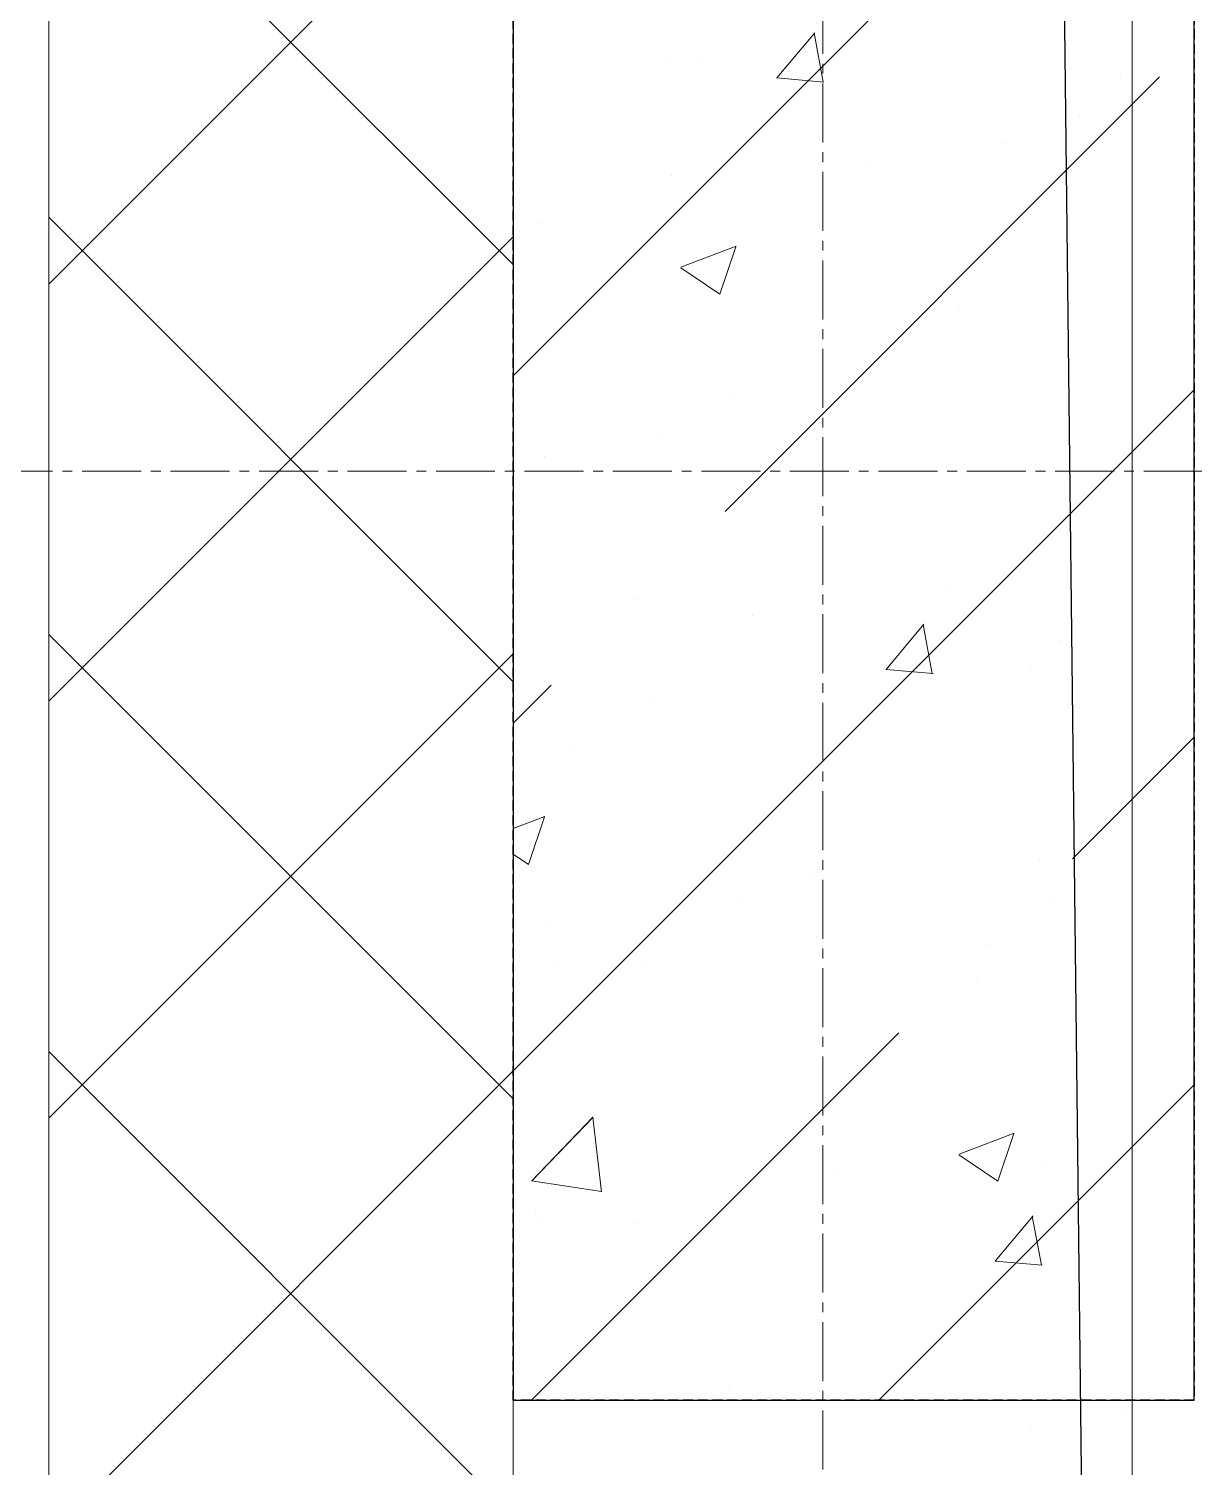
# Model space of a CAD drawing. Header units: millimetres. Extents: x 470010 to 1231400, y -134005 to 421770.
# Drawn here: x 806266.3 to 806642.7, y 148791.6 to 149256.2 of the extents above; entities that cross this region are included whole.
import ezdxf
from ezdxf.enums import TextEntityAlignment as Align

# ---------------------------------------------------------------- set-up
doc = ezdxf.new("R2010")
doc.units = ezdxf.units.MM
doc.linetypes.add('CENTER2', pattern=[28.575, 19.05, -3.175, 3.175, -3.175])
doc.linetypes.add('HIDDEN2', pattern=[4.7625, 3.175, -1.5875])
doc.layers.get('Defpoints').update_dxf_attribs({"color": 140})
for name, color, linetype, lineweight in [('АР_Колонны', 70, 'Continuous', 30), ('АР_Стены ЖБ', 7, 'Continuous', 35), ('АР_Стены ПЕНОблок', 52, 'Continuous', 20), ('АР_Тонкая', 254, 'Continuous', 5), ('АР_Утеплитель', 31, 'Continuous', 0), ('АР_Штриховка', 8, 'Continuous', 0)]:
    doc.layers.add(name, color=color, linetype=linetype, lineweight=lineweight)
doc.layers.add('РД_Оси_100', color=7, linetype='Continuous', lineweight=0, true_color=0x525252)
doc.styles.add('style1', font='ARIALN.TTF')

# ---------------------------------------------------------------- blocks, each defined once
blk = doc.blocks.new('СОШ_2200_АР_ОСИ_М100_28.05.24')
at = {"layer": 'РД_Оси_100', "color": 251, "linetype": 'CENTER2', "true_color": 0x636466}
blk.add_line((0, -6155), (0, 139938.679), dxfattribs=at)
blk.add_lwpolyline([(29555, 26400), (-5454.958, 26400), (-5954.958, 26250)], dxfattribs=at)
blk = doc.blocks.new('A$C9108343f')
blk.add_lwpolyline([(160804.09, 248479.49), (162964.09, 248479.49), (162964.09, 249379.49), (167604.09, 249379.49), (167604.09, 249579.49), (186123.53, 249579.49), (186024.63, 244500.38), (148704.09, 244484.49), (148664.66, 245989.49), (140924.09, 246025.99), (140881.31, 249704.55), (148704.09, 249669.49), (148714.09, 259259.49)])
at = {"layer": 'АР_Колонны', "color": 18, "linetype": 'HIDDEN2', "lineweight": 25, "true_color": 0x000000}
for p, q in [((140704.09, 249179.49), (140704.09, 250379.49)), ((140924.09, 250379.49), (140924.09, 249179.49)), ((140924.09, 249179.49), (140704.09, 249179.49))]:
    blk.add_line(p, q, dxfattribs=at)
at = {"layer": 'АР_Колонны', "color": 18, "linetype": 'Continuous', "lineweight": 15, "true_color": 0x000000}
for p, q in [((140704.09, 250379.49), (140704.09, 249179.49)), ((140704.09, 250379.49), (140704.09, 249179.49)), ((140924.09, 249179.49), (140924.09, 250379.49)), ((140924.09, 249179.49), (140924.09, 250379.49)), ((140704.09, 249179.49), (140924.09, 249179.49)), ((140704.09, 249179.49), (140924.09, 249179.49))]:
    blk.add_line(p, q, dxfattribs=at)
at = {"layer": 'АР_Стены ЖБ', "color": 18, "linetype": 'Continuous', "lineweight": 30, "true_color": 0x000000}
for p, q in [((140704.09, 250379.49), (140704.09, 249179.49)), ((140924.09, 249179.49), (140924.09, 250379.49)), ((140704.09, 249179.49), (140924.09, 249179.49))]:
    blk.add_line(p, q, dxfattribs=at)
at = {"layer": 'АР_Стены ПЕНОблок', "color": 18, "linetype": 'Continuous', "lineweight": 20, "true_color": 0x000000}
for p, q in [((140704.09, 313879.49), (140704.09, 237679.49)), ((140904.09, 237679.49), (140904.09, 313879.49))]:
    blk.add_line(p, q, dxfattribs=at)
at = {"layer": 'АР_Тонкая', "color": 18, "linetype": 'Continuous', "lineweight": 5, "true_color": 0x000000}
blk.add_line((140554.09, 237679.49), (140554.09, 313879.49), dxfattribs=at)
at = {"layer": 'АР_Утеплитель', "color": 18, "linetype": 'Continuous', "lineweight": 0, "true_color": 0x000000}
for p, q in [((140554.09, 313879.49), (140554.09, 237679.49)), ((140704.09, 237679.49), (140704.09, 313879.49))]:
    blk.add_line(p, q, dxfattribs=at)
at = {"layer": 'АР_Штриховка', "color": 18, "linetype": 'Continuous', "lineweight": 5, "true_color": 0x000000}
for p, q in [((140704.09, 249510.35), (140924.09, 249730.35)), ((140772.55, 249466.56), (140912.87, 249606.87)), ((140704.09, 249285.84), (140924.09, 249505.84)), ((140744.49, 249438.49), (140744.49, 249438.49)), ((140704.09, 249398.1), (140716.43, 249410.43)), ((140884.81, 249354.3), (140924.09, 249393.59)), ((140856.74, 249326.24), (140856.74, 249326.24)), ((140710, 249179.49), (140828.68, 249298.18)), ((140822.25, 249179.49), (140924.09, 249281.34))]:
    blk.add_line(p, q, dxfattribs=at)
at = {"layer": 'АР_Штриховка', "color": 18, "linetype": 'Continuous', "lineweight": 0, "true_color": 0x000000}
for p, q in [((140704.09, 249546.24), (140554.09, 249696.24)), ((140554.09, 249539.96), (140704.09, 249689.96)), ((140789.29, 249606.54), (140801.54, 249621.13)), ((140804.25, 249605.16), (140801.31, 249621.08)), ((140754.54, 249612.14), (140754.54, 249612.14)), ((140764.75, 249613.28), (140764.75, 249613.28)), ((140789.29, 249606.53), (140804.47, 249605.2)), ((140900.34, 249607.55), (140900.34, 249607.55)), ((140887.1, 249594.04), (140887.1, 249594.04)), ((140861.7, 249585.31), (140861.7, 249585.31)), ((140818.3, 249579.16), (140818.3, 249579.16)), ((140755.17, 249575), (140755.17, 249575)), ((140704.09, 249411.54), (140554.09, 249561.54)), ((140713.57, 249559.88), (140713.57, 249559.88)), ((140554.09, 249405.25), (140704.09, 249555.25)), ((140758.31, 249545.39), (140776.09, 249552.22)), ((140770.86, 249536.69), (140776.01, 249552.04)), ((140758.22, 249545.21), (140770.86, 249536.69)), ((140848.13, 249533.08), (140848.13, 249533.08)), ((140884.01, 249509.49), (140884.01, 249509.49)), ((140774.43, 249504.11), (140774.43, 249504.11)), ((140752.08, 249490.45), (140752.08, 249490.45)), ((140714.22, 249484.17), (140714.22, 249484.17)), ((140849.81, 249478.44), (140849.81, 249478.44)), ((140844.9, 249441.27), (140844.9, 249441.27)), ((140781.31, 249432.9), (140781.31, 249432.9)), ((140824.54, 249415.48), (140836.78, 249430.08)), ((140839.49, 249414.1), (140836.55, 249430.02)), ((140704.09, 249276.83), (140554.09, 249426.83)), ((140880.92, 249424.93), (140880.92, 249424.93)), ((140554.09, 249270.55), (140704.09, 249420.55)), ((140824.53, 249415.47), (140839.72, 249414.15)), ((140871.43, 249415.23), (140871.43, 249415.23)), ((140749, 249405.89), (140749, 249405.89)), ((140723.31, 249389.8), (140723.31, 249389.8)), ((140704.09, 249364.12), (140714.29, 249368.03)), ((140709.06, 249352.5), (140714.21, 249367.85)), ((140704.09, 249355.85), (140709.06, 249352.5)), ((140874.27, 249353.75), (140874.27, 249353.75)), ((140800.34, 249348.65), (140800.34, 249348.65)), ((140778.08, 249341.09), (140778.08, 249341.09)), ((140877.83, 249340.38), (140877.83, 249340.38)), ((140714.49, 249332.72), (140714.49, 249332.72)), ((140745.91, 249321.34), (140745.91, 249321.34)), ((140718.31, 249320.26), (140718.31, 249320.26)), ((140853.9, 249314.53), (140853.9, 249314.53)), ((140704.09, 249142.13), (140554.09, 249292.13)), ((140554.09, 249135.84), (140704.09, 249285.84)), ((140710.11, 249250.29), (140729.9, 249270.91)), ((140732.66, 249246.78), (140729.86, 249270.91)), ((140848.12, 249258.94), (140865.9, 249265.77)), ((140860.68, 249250.23), (140865.83, 249265.58)), ((140860.95, 249263.67), (140860.95, 249263.67)), ((140848.04, 249258.76), (140860.67, 249250.23)), ((140807.45, 249253.57), (140807.45, 249253.57)), ((140874.74, 249255.82), (140874.74, 249255.82)), ((140710.08, 249250.35), (140732.67, 249246.85)), ((140711.26, 249240.91), (140711.26, 249240.91)), ((140712.82, 249238.25), (140712.82, 249238.25)), ((140859.78, 249224.43), (140872.02, 249239.02)), ((140874.73, 249223.05), (140871.8, 249238.97)), ((140742.82, 249236.78), (140742.82, 249236.78)), ((140859.78, 249224.42), (140874.96, 249223.09)), ((140749.81, 249219.54), (140749.81, 249219.54)), ((140885.4, 249213.81), (140885.4, 249213.81)), ((140773.68, 249182.48), (140773.68, 249182.48)), ((140901.05, 249174.51), (140901.05, 249174.51)), ((140871.65, 249171.27), (140871.65, 249171.27))]:
    blk.add_line(p, q, dxfattribs=at)
at = {"layer": 'РД_Оси_100'}
blk.add_blockref('СОШ_2200_АР_ОСИ_М100_28.05.24', (140804.09, 223079.49), dxfattribs=at)
at = {"layer": 'Defpoints', "color": 18, "true_color": 0x000000, "style": 'style1'}
for p in [(143949.34, 316089.12), (143974.98, 281639.5), (143890.4, 273244.71), (143839.99, 264276.81), (143967.75, 254892.38), (12251.96, 104178.14), (12382.58, 96023.14)]:
    blk.add_attdef('АР-ПОМЕЩЕНИЕ:НАИМЕНОВАНИЕ', text='', height=100, dxfattribs=at).set_placement(p, align=Align.MIDDLE)
at = {"layer": 'Defpoints', "color": 18, "true_color": 0x000000, "style": 'style1', "flags": 8}
for p in [(143951.3, 279099.09), (143848.34, 269251.11), (143875.33, 260094.25), (144049.74, 250824.7), (163419.28, 238153.36), (155897.46, 237965.97), (183037.2, 237965.97), (143342.94, 237876.19)]:
    blk.add_attdef('АР-ПОМЕЩЕНИЕ:НАИМЕНОВАНИЕ', text='', height=100, dxfattribs=at).set_placement(p, align=Align.MIDDLE)

msp = doc.modelspace()

# ---------------------------------------------------------------- hatches: boundary and pattern name
h = msp.add_hatch()
h.set_pattern_fill('ANSI31', color=3, scale=333)
h.paths.add_polyline_path([(817822.706, 156413.251), (817822.706, 156633.251), (818712.706, 156633.251), (818712.706, 157213.251), (818712.706, 158463.251), (818712.706, 158793.251), (818142.704, 158793.251), (818142.704, 158993.251), (818142.704, 159018.251), (818142.708, 160493.251), (818142.709, 160913.252), (818142.71, 161403.25), (817492.706, 161403.25), (815492.706, 161403.25), (815152.698, 161403.25), (815152.705, 158893.25), (814432.706, 158893.25), (814432.706, 158113.25), (814432.706, 157813.251), (814432.706, 154913.25), (814432.706, 154413.251), (814432.706, 153513.25), (814432.706, 149823.25), (814432.706, 149520.89), (814422.706, 149510.89), (814422.706, 149303.25), (813222.703, 149303.25), (813222.703, 149523.25), (807026.355, 149523.251), (806792.706, 149289.602), (806792.706, 149514.108), (806642.706, 149364.108), (806642.706, 149303.251), (806642.706, 148813.25), (806638.097, 146163.251), (806642.706, 146163.251), (806642.706, 145623.251), (806792.706, 145623.251), (813222.706, 145623.251), (813222.706, 145903.251), (814423.268, 145903.251), (814423.268, 145582.591), (814422.706, 145582.028), (814422.706, 145403.251), (814422.706, 144123.251), (815822.706, 144123.251), (818721.706, 144123.251), (818722.706, 144123.251), (819622.706, 144123.251), (823122.706, 144123.251), (824322.706, 144123.251), (825522.706, 144123.251), (826422.706, 144123.251), (827422.706, 144123.251), (830322.706, 144123.251), (832443.315, 144123.251), (832443.315, 144413.251), (833322.706, 144413.251), (834245.277, 144413.251), (834222.706, 144390.68), (834222.706, 144123.251), (835122.706, 144123.251), (838022.706, 144123.251), (844022.706, 144123.251), (846922.706, 144123.251), (851466.776, 144123.251), (851472.706, 144129.18), (851472.706, 144563.251), (851762.706, 144563.251), (851762.706, 146914.25), (851762.706, 148713.251), (851472.706, 148713.251), (850377.706, 148713.251), (850377.706, 149213.251), (849177.706, 149213.251), (849177.706, 148713.251), (848277.706, 148713.251), (848277.706, 149213.251), (847077.706, 149213.251), (847077.706, 148713.251), (846177.706, 148713.251), (846177.706, 149213.251), (842877.706, 149213.251), (842877.706, 148713.251), (841977.706, 148713.251), (841977.706, 149213.251), (840777.706, 149213.251), (840777.706, 148713.251), (839877.706, 148713.251), (839877.706, 149213.251), (838677.706, 149213.251), (838677.706, 148713.251), (837777.706, 148713.251), (837777.706, 149213.251), (834477.706, 149213.251), (834477.706, 148713.251), (834222.706, 148713.251), (833322.706, 148713.251), (833322.706, 149213.251), (826722.706, 149213.251), (826722.706, 148993.251), (826872.706, 148993.251), (826872.706, 148843.251), (826664.184, 148843.251), (826522.706, 148701.772), (826522.706, 148233.25), (826524.424, 148233.25), (826524.424, 148113.25), (824942.706, 148113.251), (824822.706, 148113.251), (819922.706, 148113.251), (817822.706, 148113.251), (817822.706, 148313.251), (817822.706, 150513.251), (817822.706, 150713.251), (817822.706, 152013.251)])
h.paths.add_polyline_path([(816578.934, 147228.245), (816578.934, 146828.245), (815578.934, 146828.245), (815578.934, 147228.245)], flags=16)
h.paths.add_polyline_path([(828437.705, 148234.002), (827887.705, 148233.761), (827887.758, 148113.761), (828437.758, 148114.002)], flags=0)
h.paths.add_polyline_path([(826922.706, 149014.057), (827042.706, 149014.057), (827042.706, 148233.391), (827067.653, 148233.402), (827642.706, 148233.654), (827742.706, 148233.697), (827742.706, 149014.057), (827862.706, 149014.057), (827862.706, 148233.75), (828462.705, 148234.013), (828562.706, 148234.057), (828562.706, 149013.251), (828682.706, 149013.251), (828682.706, 148114.109), (828462.759, 148114.013), (828462.758, 148114.013), (827862.758, 148113.75), (827862.706, 148113.75), (827642.758, 148113.654), (827042.759, 148113.391), (827042.706, 148113.391), (826722.759, 148113.25), (826722.706, 148233.25), (826922.706, 148233.338)], flags=16)
h.paths.add_polyline_path([(827642.653, 148233.654), (827642.706, 148233.654), (827642.758, 148113.654), (827617.706, 148113.643), (827617.653, 148233.643)], flags=0)
h.paths.add_polyline_path([(818060.384, 156364.651), (818446.674, 156364.651), (818446.674, 156665.265), (818060.384, 156665.265)], flags=25)

# ---------------------------------------------------------------- linework, layer by layer
msp.add_lwpolyline([(826522.706, 148113.25), (828682.706, 148113.25), (828682.706, 149013.251), (833322.706, 149013.251), (833322.706, 149213.251), (851842.142, 149213.251), (851743.238, 144134.142), (814422.706, 144118.251), (814383.268, 145623.251), (806642.706, 145659.752), (806599.923, 149338.31), (814422.706, 149303.25), (814432.706, 158893.25)])
at = {"layer": 'АР_Колонны', "color": 18, "linetype": 'HIDDEN2', "lineweight": 25, "true_color": 0x000000}
for p, q in [((806422.706, 148813.25), (806422.706, 150013.25)), ((806642.706, 150013.25), (806642.706, 148813.25)), ((806642.706, 148813.25), (806422.706, 148813.25))]:
    msp.add_line(p, q, dxfattribs=at)
at = {"layer": 'АР_Колонны', "color": 18, "linetype": 'Continuous', "lineweight": 15, "true_color": 0x000000}
for p, q in [((806422.706, 150013.25), (806422.706, 148813.25)), ((806422.706, 150013.25), (806422.706, 148813.25)), ((806642.706, 148813.25), (806642.706, 150013.25)), ((806642.706, 148813.25), (806642.706, 150013.25)), ((806422.706, 148813.25), (806642.706, 148813.25)), ((806422.706, 148813.25), (806642.706, 148813.25))]:
    msp.add_line(p, q, dxfattribs=at)
at = {"layer": 'АР_Стены ЖБ', "color": 18, "linetype": 'Continuous', "lineweight": 30, "true_color": 0x000000}
for p, q in [((806422.706, 150013.25), (806422.706, 148813.25)), ((806642.706, 148813.25), (806642.706, 150013.25)), ((806422.706, 148813.25), (806642.706, 148813.25))]:
    msp.add_line(p, q, dxfattribs=at)
at = {"layer": 'АР_Стены ПЕНОблок', "color": 18, "linetype": 'Continuous', "lineweight": 20, "true_color": 0x000000}
for p, q in [((806422.706, 213513.251), (806422.706, 137313.251)), ((806622.706, 137313.251), (806622.706, 213513.251))]:
    msp.add_line(p, q, dxfattribs=at)
at = {"layer": 'АР_Тонкая', "color": 18, "linetype": 'Continuous', "lineweight": 5, "true_color": 0x000000}
msp.add_line((806272.706, 137313.251), (806272.706, 213513.251), dxfattribs=at)
at = {"layer": 'АР_Утеплитель', "color": 18, "linetype": 'Continuous', "lineweight": 0, "true_color": 0x000000}
for p, q in [((806272.706, 213513.251), (806272.706, 137313.251)), ((806422.706, 137313.251), (806422.706, 213513.251))]:
    msp.add_line(p, q, dxfattribs=at)
at = {"layer": 'АР_Штриховка', "color": 18, "linetype": 'Continuous', "lineweight": 5, "true_color": 0x000000}
for p, q in [((806422.706, 149144.108), (806642.706, 149364.108)), ((806491.166, 149100.315), (806631.483, 149240.631)), ((806422.706, 148919.602), (806642.706, 149139.602)), ((806422.706, 149031.855), (806435.039, 149044.188)), ((806603.419, 148988.062), (806642.706, 149027.348)), ((806428.608, 148813.25), (806547.293, 148931.935)), ((806540.861, 148813.25), (806642.706, 148915.095))]:
    msp.add_line(p, q, dxfattribs=at)
at = {"layer": 'АР_Штриховка', "color": 18, "linetype": 'Continuous', "lineweight": 0, "true_color": 0x000000}
for p, q in [((806422.706, 149180), (806272.706, 149330)), ((806272.706, 149173.713), (806422.706, 149323.713)), ((806507.904, 149240.298), (806520.15, 149254.891)), ((806522.861, 149238.918), (806519.924, 149254.839)), ((806507.904, 149240.288), (806523.086, 149238.96)), ((806422.706, 149045.296), (806272.706, 149195.296)), ((806272.706, 149039.009), (806422.706, 149189.009)), ((806476.919, 149179.152), (806494.704, 149185.979)), ((806489.476, 149170.444), (806494.626, 149185.793)), ((806476.835, 149178.968), (806489.47, 149170.446)), ((806543.148, 149049.241), (806555.393, 149063.834)), ((806558.104, 149047.861), (806555.167, 149063.783)), ((806422.706, 148910.593), (806272.706, 149060.593)), ((806272.706, 148904.306), (806422.706, 149054.306)), ((806543.147, 149049.231), (806558.329, 149047.903)), ((806422.706, 148997.877), (806432.902, 149001.791)), ((806427.674, 148986.256), (806432.824, 149001.605)), ((806422.706, 148989.605), (806427.668, 148986.258)), ((806422.706, 148775.889), (806272.706, 148925.889)), ((806272.706, 148769.602), (806422.706, 148919.602)), ((806428.725, 148884.051), (806448.509, 148904.669)), ((806451.276, 148880.542), (806448.47, 148904.665)), ((806566.731, 148892.699), (806584.516, 148899.526)), ((806579.288, 148883.991), (806584.439, 148899.34)), ((806566.648, 148892.515), (806579.282, 148883.992)), ((806428.696, 148884.112), (806451.286, 148880.609)), ((806578.391, 148858.184), (806590.636, 148872.777)), ((806593.347, 148856.804), (806590.41, 148872.726)), ((806578.39, 148858.174), (806593.572, 148856.846))]:
    msp.add_line(p, q, dxfattribs=at)

# ---------------------------------------------------------------- block references
msp.add_blockref('A$C9108343f', (665718.612, -100366.242))
at = {"layer": 'РД_Оси_100'}
msp.add_blockref('СОШ_2200_АР_ОСИ_М100_28.05.24', (806522.706, 122713.251), dxfattribs=at)

doc.saveas('drawing.dxf')
